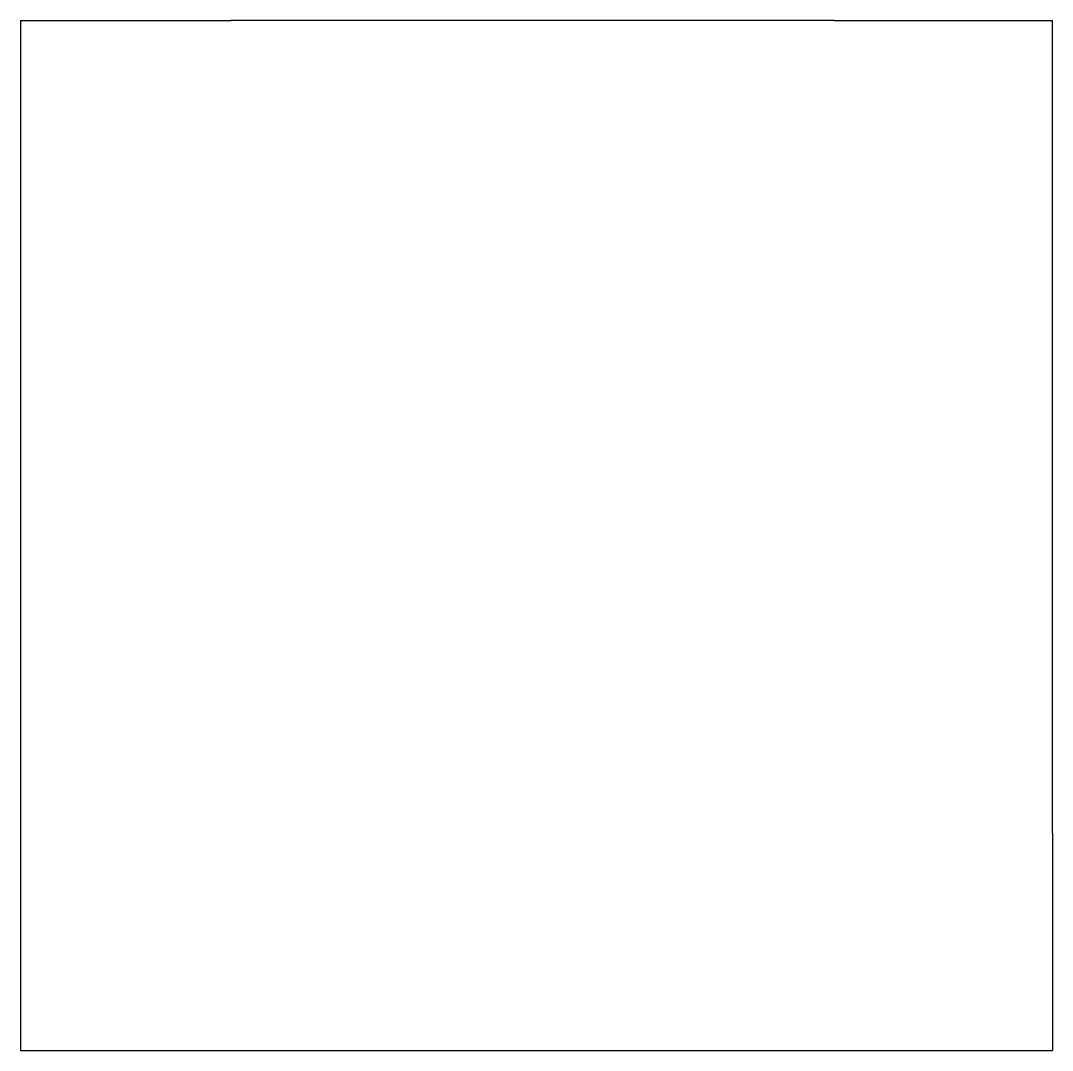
# Model space of a CAD drawing. Extents: x 99.8 to 141.8, y -3.1 to 38.9.
import ezdxf

# ---------------------------------------------------------------- set-up
doc = ezdxf.new("R2010")
doc.units = 0
doc.layers.get('0').update_dxf_attribs({"linetype": 'continuous'})

# ---------------------------------------------------------------- blocks, each defined once
blk = doc.blocks.new('BODY072')
at = {"color": 0}
for p, q in [((99.751, 38.864), (99.751, 30.29)), ((99.751, 38.864), (108.325, 38.864)), ((132.875, 38.864), (108.325, 38.864)), ((132.875, 38.864), (141.751, 38.864)), ((141.751, 30.326), (141.751, 38.864)), ((99.751, 30.29), (99.751, 5.74)), ((141.751, 5.776), (141.751, 30.326)), ((99.751, 5.74), (99.751, -3.064)), ((141.751, 5.776), (141.751, -3.064)), ((99.751, -3.064), (108.325, -3.064)), ((108.325, -3.064), (132.875, -3.064)), ((132.875, -3.064), (141.751, -3.064))]:
    blk.add_line(p, q, dxfattribs=at)

msp = doc.modelspace()

# ---------------------------------------------------------------- block references
at = {"color": 0}
msp.add_blockref('BODY072', (0, 0), dxfattribs=at)

doc.saveas('drawing.dxf')
